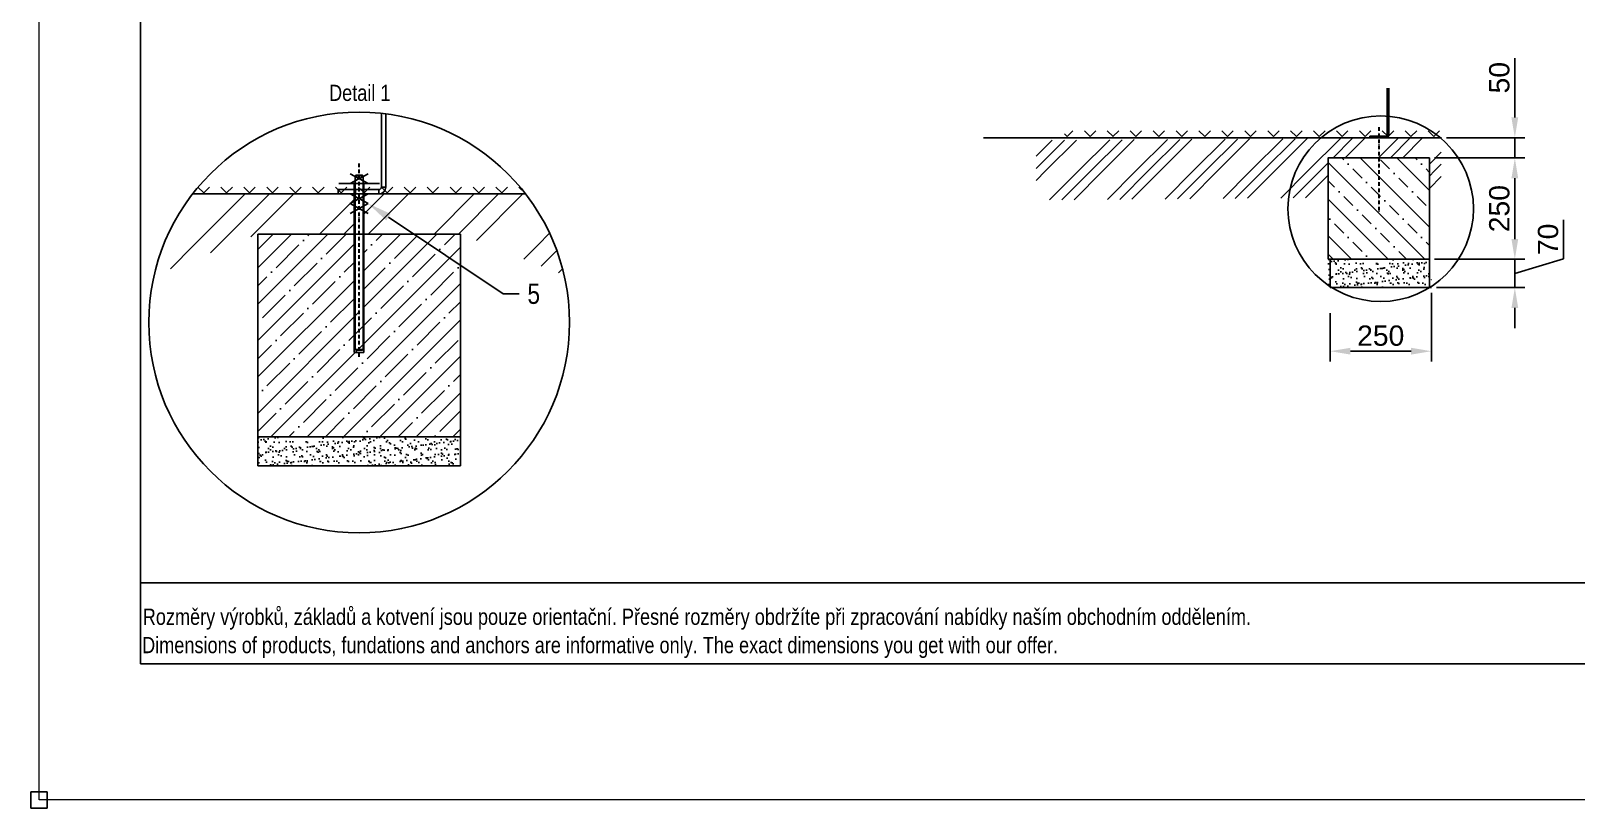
# Model space of a CAD drawing. Header units: millimetres. Extents: x -20 to 5721, y -20 to 4144.
# Drawn here: x -20 to 3794, y -20 to 1898 of the extents above; entities that cross this region are included whole.
import ezdxf
from ezdxf import colors
from ezdxf.entities.mleader import LeaderData, LeaderLine
from ezdxf.lldxf.tags import DXFTag
from ezdxf.math import Vec2, Vec3

# ---------------------------------------------------------------- set-up
doc = ezdxf.new("R2010")
doc.units = ezdxf.units.MM
doc.linetypes.add('DashDot', pattern=[15, 9, -3, 0, -3])
doc.layers.add('Nekreslit', color=6, linetype='Continuous', plot=False)
for name, color, linetype in [('OBRYSOVA', 7, 'Continuous'), ('SRAFY', 30, 'Continuous'), ('TABULKA', 9, 'Continuous')]:
    doc.layers.add(name, color=color, linetype=linetype)
doc.styles.add('SEACAD_Arial', font='arial.ttf', dxfattribs={"width": 0.8})
doc.styles.get("Standard").update_dxf_attribs({"font": 'arial.ttf'})
tags = doc.linetypes.add('HIDDEN2', pattern=[4.7625, 3.175, -1.5875]).pattern_tags.tags
tags[6:7] = [DXFTag(74, 4), DXFTag(75, 0), DXFTag(340, '0'), DXFTag(46, 0.0), DXFTag(50, 0.0), DXFTag(44, 0.0), DXFTag(45, 0.0)]
tags[4:5] = [DXFTag(74, 4), DXFTag(75, 0), DXFTag(340, '0'), DXFTag(46, 0.0), DXFTag(50, 0.0), DXFTag(44, 0.0), DXFTag(45, 0.0)]
doc.dimstyles.new('ISO-25', dxfattribs={"dimtxt": 2.5, "dimasz": 2.5, "dimexe": 1.25, "dimexo": 0.625, "dimtad": 1, "dimtxsty": 'Standard', "dimcen": 2.5, "dimadec": 0, "dimazin": 0, "dimtfac": 1, "dimtmove": 0, "dimatfit": 3, "dimfxl": 1, "dimarcsym": 0})

# ---------------------------------------------------------------- blocks, each defined once
blk = doc.blocks.new('*D49')
at = {"color": 0, "lineweight": -2, "transparency": 16777216}
for p, q in [((3449, 1584.1), (3667.5, 1584.1)), ((3642.5, 1534.1), (3642.5, 1384.1)), ((3444, 1334.1), (3667.5, 1334.1))]:
    blk.add_line(p, q, dxfattribs=at)
at = {"color": 0, "transparency": 16777216}
for points in [[(3634.1, 1534.1), (3650.8, 1534.1), (3642.5, 1584.1)], [(3634.1, 1384.1), (3650.8, 1384.1), (3642.5, 1334.1)]]:
    blk.add_solid(points, dxfattribs=at)
at = {"layer": 'DEFPOINTS', "color": 0, "transparency": 16777216}
for p in [(3436.5, 1584.1), (3431.5, 1334.1), (3642.5, 1334.1)]:
    blk.add_point(p, dxfattribs=at)
at = {"color": 0, "transparency": 16777216, "insert": (3604.4, 1459.1), "char_height": 50, "attachment_point": 5, "rotation": 90}
blk.add_mtext('250', dxfattribs=at)
blk = doc.blocks.new('*D50')
at = {"color": 0, "lineweight": -2, "transparency": 16777216}
for p, q in [((3642.5, 1384.1), (3642.5, 1434.1)), ((3762.8, 1335.2), (3762.8, 1431.3)), ((3642.5, 1299.1), (3762.8, 1335.2)), ((3444, 1334.1), (3667.5, 1334.1)), ((3642.5, 1334.1), (3642.5, 1264.1)), ((3642.5, 1334.1), (3642.5, 1264.1)), ((3449, 1264.1), (3667.5, 1264.1)), ((3642.5, 1214.1), (3642.5, 1164.1))]:
    blk.add_line(p, q, dxfattribs=at)
at = {"color": 0, "transparency": 16777216}
for points in [[(3634.1, 1384.1), (3650.8, 1384.1), (3642.5, 1334.1)], [(3634.1, 1214.1), (3650.8, 1214.1), (3642.5, 1264.1)]]:
    blk.add_solid(points, dxfattribs=at)
at = {"layer": 'DEFPOINTS', "color": 0, "transparency": 16777216}
for p in [(3431.5, 1334.1), (3436.5, 1264.1), (3642.5, 1264.1)]:
    blk.add_point(p, dxfattribs=at)
at = {"color": 0, "transparency": 16777216, "insert": (3724.8, 1383.3), "char_height": 50, "attachment_point": 5, "rotation": 90}
blk.add_mtext('70', dxfattribs=at)
blk = doc.blocks.new('*D51')
at = {"color": 0, "lineweight": -2, "transparency": 16777216}
for p, q in [((3436.5, 1251.4), (3436.5, 1082.3)), ((3186.5, 1201.1), (3186.5, 1082.3)), ((3236.5, 1107.3), (3386.5, 1107.3))]:
    blk.add_line(p, q, dxfattribs=at)
at = {"color": 0, "transparency": 16777216}
for points in [[(3236.5, 1115.7), (3236.5, 1099), (3186.5, 1107.3)], [(3386.5, 1115.7), (3386.5, 1099), (3436.5, 1107.3)]]:
    blk.add_solid(points, dxfattribs=at)
at = {"layer": 'DEFPOINTS', "color": 0, "transparency": 16777216}
for p in [(3436.5, 1263.9), (3186.5, 1213.6), (3436.5, 1107.3)]:
    blk.add_point(p, dxfattribs=at)
at = {"color": 0, "transparency": 16777216, "insert": (3311.5, 1145.4), "char_height": 50, "attachment_point": 5}
blk.add_mtext('250', dxfattribs=at)
blk = doc.blocks.new('*D46')
at = {"color": 0, "lineweight": -2, "transparency": 16777216}
for p, q in [((3642.5, 1684), (3642.5, 1830.4)), ((3473.5, 1634), (3667.5, 1634)), ((3642.5, 1584.1), (3642.5, 1634)), ((3444, 1584.1), (3667.5, 1584.1)), ((3642.5, 1534.1), (3642.5, 1484.1))]:
    blk.add_line(p, q, dxfattribs=at)
at = {"color": 0, "transparency": 16777216}
for points in [[(3634.1, 1684), (3650.8, 1684), (3642.5, 1634)], [(3634.1, 1534.1), (3650.8, 1534.1), (3642.5, 1584.1)]]:
    blk.add_solid(points, dxfattribs=at)
at = {"layer": 'DEFPOINTS', "color": 0, "transparency": 16777216}
for p in [(3461, 1634), (3642.5, 1634), (3431.5, 1584.1)]:
    blk.add_point(p, dxfattribs=at)
at = {"color": 0, "transparency": 16777216, "insert": (3604.4, 1782.2), "char_height": 50, "attachment_point": 5, "rotation": 90}
blk.add_mtext('50', dxfattribs=at)

msp = doc.modelspace()

# ---------------------------------------------------------------- hatches: boundary and pattern name
at = {"layer": 'SRAFY'}
h = msp.add_hatch(dxfattribs=at)
h.set_pattern_fill('TERACO', color=256, scale=20)
h.set_pattern_definition([(45, (-4929.48, -3680.687), (-28.28427, 28.28427), [20, -20]), (135, (-4872.91, -3680.687), (-28.28427, -28.28427), [20, -20])])
h.paths.add_polyline_path([(2530.967, 1633.971), (2530.967, 1656.999), (3460.967, 1656.999), (3460.967, 1633.981)])
h = msp.add_hatch(dxfattribs=at)
h.set_pattern_fill('GOST_GROUND', color=256, scale=10)
h.set_pattern_definition([(45, (-4929.48, -3680.69), (141.4214, -9e-15), [200]), (45, (-4899.48, -3680.69), (141.4214, -9e-15), [200]), (45, (-4869.48, -3680.69), (141.4214, -9e-15), [200])])
h.paths.add_polyline_path([(3181.477, 1486.304), (2460.966, 1480.138), (2460.968, 1627.804), (3460.967, 1633.961), (3460.967, 1486.558), (3431.509, 1486.558), (3431.509, 1584.136), (3181.473, 1583.451)])
h = msp.add_hatch(dxfattribs=at)
h.set_pattern_fill('BETON-PROSTY', color=256, scale=0.8, angle=90)
h.set_pattern_definition([(135, (-5536.73, -3194.61), (-45.25483, -45.25483), []), (135, (-5536.73, -3149.36), (-67.88225, -22.6274), [32, -16, 0, -16])])
h.paths.add_polyline_path([(3431.472, 1584.136), (3181.482, 1584.136), (3181.494, 1334.151), (3431.504, 1334.141)])
h = msp.add_hatch(dxfattribs=at)
h.set_pattern_fill('GOST_GROUND', color=256, scale=20)
h.set_pattern_definition([(45, (-6688.91, -2873.75), (282.8427, -2e-14), [400]), (45, (-6628.91, -2873.75), (282.8427, -2e-14), [400]), (45, (-6568.91, -2873.75), (282.8427, -2e-14), [400])])
edge = h.paths.add_edge_path()
edge.add_line((780.069, 1495.42), (758.069, 1495.415))
edge.add_line((758.069, 1495.415), (379.133, 1495.431))
edge.add_arc((790.069, 1178.246), 519.11, 142.33693, 166.987527)
edge.add_line((284.289, 1295.13), (540.069, 1396.139))
edge.add_line((540.069, 1396.139), (780.069, 1396.139))
edge.add_line((780.069, 1396.139), (780.069, 1495.42))
edge = h.paths.add_edge_path()
edge.add_line((1201.006, 1495.431), (822.069, 1495.431))
edge.add_line((822.069, 1495.431), (800.069, 1495.425))
edge.add_line((800.069, 1495.425), (800.069, 1396.139))
edge.add_line((800.069, 1396.139), (1040.069, 1396.139))
edge.add_line((1040.069, 1396.139), (1295.849, 1295.13))
edge.add_arc((790.069, 1178.246), 519.11, 13.012473, 37.66307)
h = msp.add_hatch(dxfattribs=at)
h.set_pattern_fill('TERACO', color=256, scale=20)
h.set_pattern_definition([(45, (-7456.513, -3819.257), (-28.28427, 28.28427), [20, -20]), (135, (-7399.945, -3819.257), (-28.28427, -28.28427), [20, -20])])
h.paths.add_polyline_path([(388.259, 1495.401), (388.259, 1518.429), (1191.876, 1518.429), (1191.876, 1495.411)])
h = msp.add_hatch(dxfattribs=at)
h.set_pattern_fill('ANSI35', color=256, scale=10, angle=0.000009)
h.set_pattern_definition([(45, (-6688.914, -2772.74), (-44.9013, 44.90127), []), (45, (-6644.01, -2772.74), (-44.9013, 44.90127), [79.375, -15.875, 0, -15.875])])
h.paths.add_polyline_path([(1040.069, 1396.139), (800.069, 1396.139), (800.069, 1205.139), (780.069, 1205.139), (780.069, 1396.139), (540.069, 1396.139), (540.069, 896.139), (1040.069, 896.139)])
h = msp.add_hatch(dxfattribs=at)
h.set_pattern_fill('AR-SAND', color=256, scale=0.5)
h.set_pattern_definition([(37.5, (-4941.066, -3194.615), (-0.800016, 24.47066), [0, -19.304, 0, -21.59, 0, -20.6375]), (7.5, (-4941.066, -3194.615), (22.47616, 35.84126), [0, -10.414, 0, -17.399, 0, -6.6675]), (327.5, (-4956.687, -3194.615), (39.54962, 0.07186), [0, -6.35, 0, -22.86, 0, -29.845]), (317.5, (-4956.687, -3194.615), (38.17782, 11.14647), [0, -3.175, 0, -14.986, 0, -17.145])])
h.paths.add_polyline_path([(3181.489, 1334.146), (3431.499, 1334.173), (3431.499, 1264.146), (3181.509, 1264.137)])
h = msp.add_hatch(dxfattribs=at)
h.set_pattern_fill('AR-SAND', color=256, scale=0.5)
h.set_pattern_definition([(37.5, (-7582.486, -3634.442), (-0.800016, 24.47066), [0, -19.304, 0, -21.59, 0, -20.6375]), (7.5, (-7582.486, -3634.442), (22.47616, 35.84126), [0, -10.414, 0, -17.399, 0, -6.6675]), (327.5, (-7598.107, -3634.442), (39.54962, 0.07186), [0, -6.35, 0, -22.86, 0, -29.845]), (317.5, (-7598.107, -3634.442), (38.17782, 11.14647), [0, -3.175, 0, -14.986, 0, -17.145])])
h.paths.add_polyline_path([(540.069, 894.318), (1040.07, 894.345), (1040.069, 824.319), (540.089, 824.309)])

# ---------------------------------------------------------------- linework, layer by layer
for p, q in [((3327.192, 1691.989), (3327.192, 1756.495)), ((3331.478, 1691.989), (3331.478, 1756.495)), ((845.066, 1639.354), (845.066, 1694.434)), ((855.697, 1639.354), (855.697, 1693.191)), ((3327.192, 1640.828), (3327.192, 1691.989)), ((3331.478, 1640.828), (3331.478, 1691.989)), ((3327.192, 1640.828), (3331.478, 1640.828)), ((845.066, 1512.441), (845.066, 1639.354)), ((855.697, 1512.441), (855.697, 1639.354)), ((2330.967, 1633.971), (3460.967, 1633.961)), ((3284.335, 1633.971), (3284.335, 1638.257)), ((3284.335, 1638.257), (3301.477, 1638.257)), ((3301.477, 1633.971), (3284.335, 1633.971)), ((3301.477, 1638.257), (3301.477, 1633.971)), ((3301.477, 1638.257), (3324.62, 1638.257)), ((3301.477, 1633.971), (3324.62, 1633.971)), ((3324.62, 1633.971), (3324.62, 1638.257)), ((767.569, 1545.031), (812.569, 1521.031)), ((767.569, 1521.031), (812.569, 1545.031)), ((781.669, 1541.433), (798.469, 1541.433)), ((758.085, 1495.431), (379.133, 1495.431)), ((738.752, 1495.431), (738.752, 1506.062)), ((738.752, 1506.062), (781.277, 1506.062)), ((781.277, 1495.431), (738.752, 1495.431)), ((767.569, 1495.431), (812.569, 1471.431)), ((767.569, 1471.431), (812.569, 1495.431)), ((781.277, 1506.062), (781.277, 1495.431)), ((781.277, 1506.062), (838.687, 1506.062)), ((781.277, 1495.431), (838.687, 1495.431)), ((822.069, 1495.431), (1201.006, 1495.431)), ((838.687, 1495.431), (838.687, 1506.062)), ((845.066, 1512.441), (855.697, 1512.441)), ((767.569, 1471.431), (812.569, 1447.431)), ((767.569, 1447.431), (812.569, 1471.431)), ((540.069, 1295.13), (540.069, 1394.422))]:
    msp.add_line(p, q)
at = {"linetype": 'DashDot', "lineweight": 30}
msp.add_line((3306.472, 1659.997), (3306.472, 1449.334), dxfattribs=at)
at = {"color": 7, "linetype": 'DashDot', "lineweight": 30}
msp.add_line((790.069, 1093.396), (790.069, 1573.334), dxfattribs=at)
at = {"color": 7, "linetype": 'HIDDEN2'}
for p, q in [((781.669, 1541.433), (780.069, 1539.833)), ((800.069, 1539.833), (780.069, 1539.833)), ((780.069, 1539.833), (780.069, 1111.73)), ((800.069, 1539.833), (798.469, 1541.433)), ((800.069, 1111.73), (800.069, 1539.833)), ((840.069, 1521.031), (740.069, 1521.031)), ((778.069, 1521.031), (778.069, 1295.13)), ((780.069, 1495.413), (780.069, 1495.393)), ((800.069, 1495.393), (800.069, 1495.413)), ((802.069, 1295.13), (802.069, 1521.031)), ((778.069, 1295.13), (778.069, 1104.13)), ((802.069, 1104.13), (802.069, 1295.13)), ((780.069, 1111.73), (800.069, 1111.73)), ((780.069, 1111.73), (781.669, 1110.13)), ((790.069, 1110.13), (781.669, 1110.13)), ((798.469, 1110.13), (790.069, 1110.13)), ((798.469, 1110.13), (800.069, 1111.73)), ((778.069, 1104.13), (802.069, 1104.13))]:
    msp.add_line(p, q, dxfattribs=at)
at = {"color": 7, "linetype": 'Continuous'}
for p, q in [((540.069, 896.139), (540.069, 1396.139)), ((540.069, 1396.139), (1040.069, 1396.139)), ((1040.069, 1396.139), (1040.069, 896.139)), ((1040.069, 1174.13), (1040.069, 1294.13)), ((1040.069, 925.86), (1040.069, 1294.13)), ((540.069, 896.139), (1040.069, 896.139))]:
    msp.add_line(p, q, dxfattribs=at)
msp.add_lwpolyline([(3181.489, 1334.148), (3431.509, 1334.146), (3431.509, 1584.136), (3181.472, 1584.136)], close=True)
for centre, radius in [((790.069, 1178.246), 519.11), ((3460.967, 1633.971), 0.01), ((3460.967, 1633.971), 0.01), ((3186.499, 1283.634), 0.01), ((3186.499, 1283.634), 0.01), ((3436.499, 1283.634), 0.01), ((3436.499, 1283.634), 0.01)]:
    msp.add_circle(centre, radius, dxfattribs=at)
msp.add_circle((3311.472, 1458.906), 229.011)
for centre, radius in [((3324.62, 1640.828), 6.857), ((3324.62, 1640.828), 2.571), ((838.687, 1512.441), 17.01), ((838.687, 1512.441), 6.379)]:
    msp.add_arc(centre, radius, 270, 0)
at = {"layer": 'Nekreslit'}
msp.add_line((250.667, 535.749), (4290.667, 535.749), dxfattribs=at)
msp.add_lwpolyline([(250.667, 335.749), (4290.667, 335.749), (4290.667, 3935.749), (250.667, 3935.749)], close=True, dxfattribs=at)
at = {"layer": 'OBRYSOVA'}
msp.add_lwpolyline([(-20.003, -20.063), (19.997, -20.063), (19.997, 19.937), (-20.003, 19.937)], close=True, dxfattribs=at)
at = {"layer": 'SRAFY'}
for p, q in [((3186.509, 1334.146), (3186.509, 1264.147)), ((3431.489, 1334.146), (3431.489, 1264.146)), ((3186.509, 1264.147), (3436.489, 1264.146)), ((540.069, 896.139), (540.069, 824.309)), ((1040.069, 896.139), (1040.069, 824.309)), ((540.069, 824.309), (1040.069, 824.309))]:
    msp.add_line(p, q, dxfattribs=at)
at = {"layer": 'TABULKA', "color": 4, "lineweight": 15}
msp.add_lwpolyline([(5700.56, -0.063), (-0.003, -0.063), (-0.003, 4123.542), (5700.56, 4123.542)], close=True, dxfattribs=at)

# ---------------------------------------------------------------- texts
at = {"style": 'SEACAD_Arial', "width": 0.8}
for s, p in [('Rozměry výrobků, základů a kotvení jsou pouze orientační. Přesné rozměry obdržíte při zpracování nabídky naším obchodním oddělením.', (256.095, 432.093)), ('Dimensions of products, fundations and anchors are informative only. The exact dimensions you get with our offer.', (254.479, 362.209))]:
    msp.add_text(s, height=39.998208, dxfattribs=at).set_placement(p)
at = {"insert": (715.866, 1764.824), "char_height": 40, "attachment_point": 1, "style": 'SEACAD_Arial'}
msp.add_mtext_dynamic_manual_height_columns('Detail 1', width=226.12122, gutter_width=200, heights=[0], dxfattribs=at)

# ---------------------------------------------------------------- dimensions: what is measured, and where the dimension line sits
dim = msp.add_linear_dim(base=(3642.458, 1633.971), p1=(3431.509, 1584.136), p2=(3460.957, 1633.971), angle=90, text='50', dimstyle='ISO-25')
dim.commit()
dim.dimension.update_dxf_attribs({"geometry": '*D46', "text_midpoint": (3604.429, 1782.197)})
dim = msp.add_linear_dim(base=(3642.458, 1334.146), p1=(3436.509, 1584.136), p2=(3431.489, 1334.146), angle=90, text='250', dimstyle='ISO-25', override={"dimscale": 0})
dim.commit()
dim.dimension.update_dxf_attribs({"geometry": '*D49', "text_midpoint": (3604.429, 1459.141)})
dim = msp.add_linear_dim(base=(3642.458, 1264.146), p1=(3431.489, 1334.146), p2=(3436.489, 1264.146), angle=90, dimstyle='ISO-25', override={"dimscale": 0, "dimtmove": 1})
dim.commit()
dim.dimension.update_dxf_attribs({"geometry": '*D50', "text_midpoint": (3724.765, 1347.747)})
dim = msp.add_linear_dim(base=(3436.489, 1107.339), p1=(3186.509, 1213.625), p2=(3436.489, 1263.863), text='250', dimstyle='ISO-25', override={"dimscale": 0, "dimtix": 0, "dimtofl": 1, "dimtmove": 0, "dimatfit": 3})
dim.commit()
dim.dimension.update_dxf_attribs({"geometry": '*D51', "text_midpoint": (3311.499, 1145.368)})

# ---------------------------------------------------------------- leaders
ml = msp.add_multileader_mtext('Standard')
ml.set_content('5', color=256, style='SEACAD_Arial')
ml.set_leader_properties()
ml.build(insert=Vec2(0, 0))
ml.multileader.update_dxf_attribs({"text_right_attachment_type": 6, "dogleg_length": 2, "arrow_head_size": 60, "scale": 20})
ctx = ml.context
ctx.base_point, ctx.scale, ctx.char_height, ctx.arrow_head_size, ctx.landing_gap_size, ctx.plane_origin = Vec3(1185.489, 1248.641), 20, 50, 60, 20, Vec3(674.772, 1386.389)
ctx.right_attachment = 6
notes = []
notes.append((ctx, [(0, (1, 1, 0), (1145.489, 1248.641), (1, 0), 40, [(0, [(812.569, 1471.431)], 0, [])])]))
ctx.mtext.insert, ctx.mtext.flow_direction = Vec3(1205.489, 1274.067), 5
for ctx, leaders in notes:
    for number, flags, end, landing, length, lines in leaders:
        leader = LeaderData()
        leader.index, (leader.has_last_leader_line, leader.has_dogleg_vector, leader.attachment_direction) = number, flags
        leader.last_leader_point, leader.dogleg_vector, leader.dogleg_length = Vec3(end), Vec3(landing), length
        for number, points, colour, breaks in lines:
            line = LeaderLine()
            line.index, line.vertices, line.color, line.breaks = number, Vec3.list(points), colors.encode_raw_color(colour), breaks
            leader.lines.append(line)
        ctx.leaders.append(leader)

doc.saveas('drawing.dxf')
